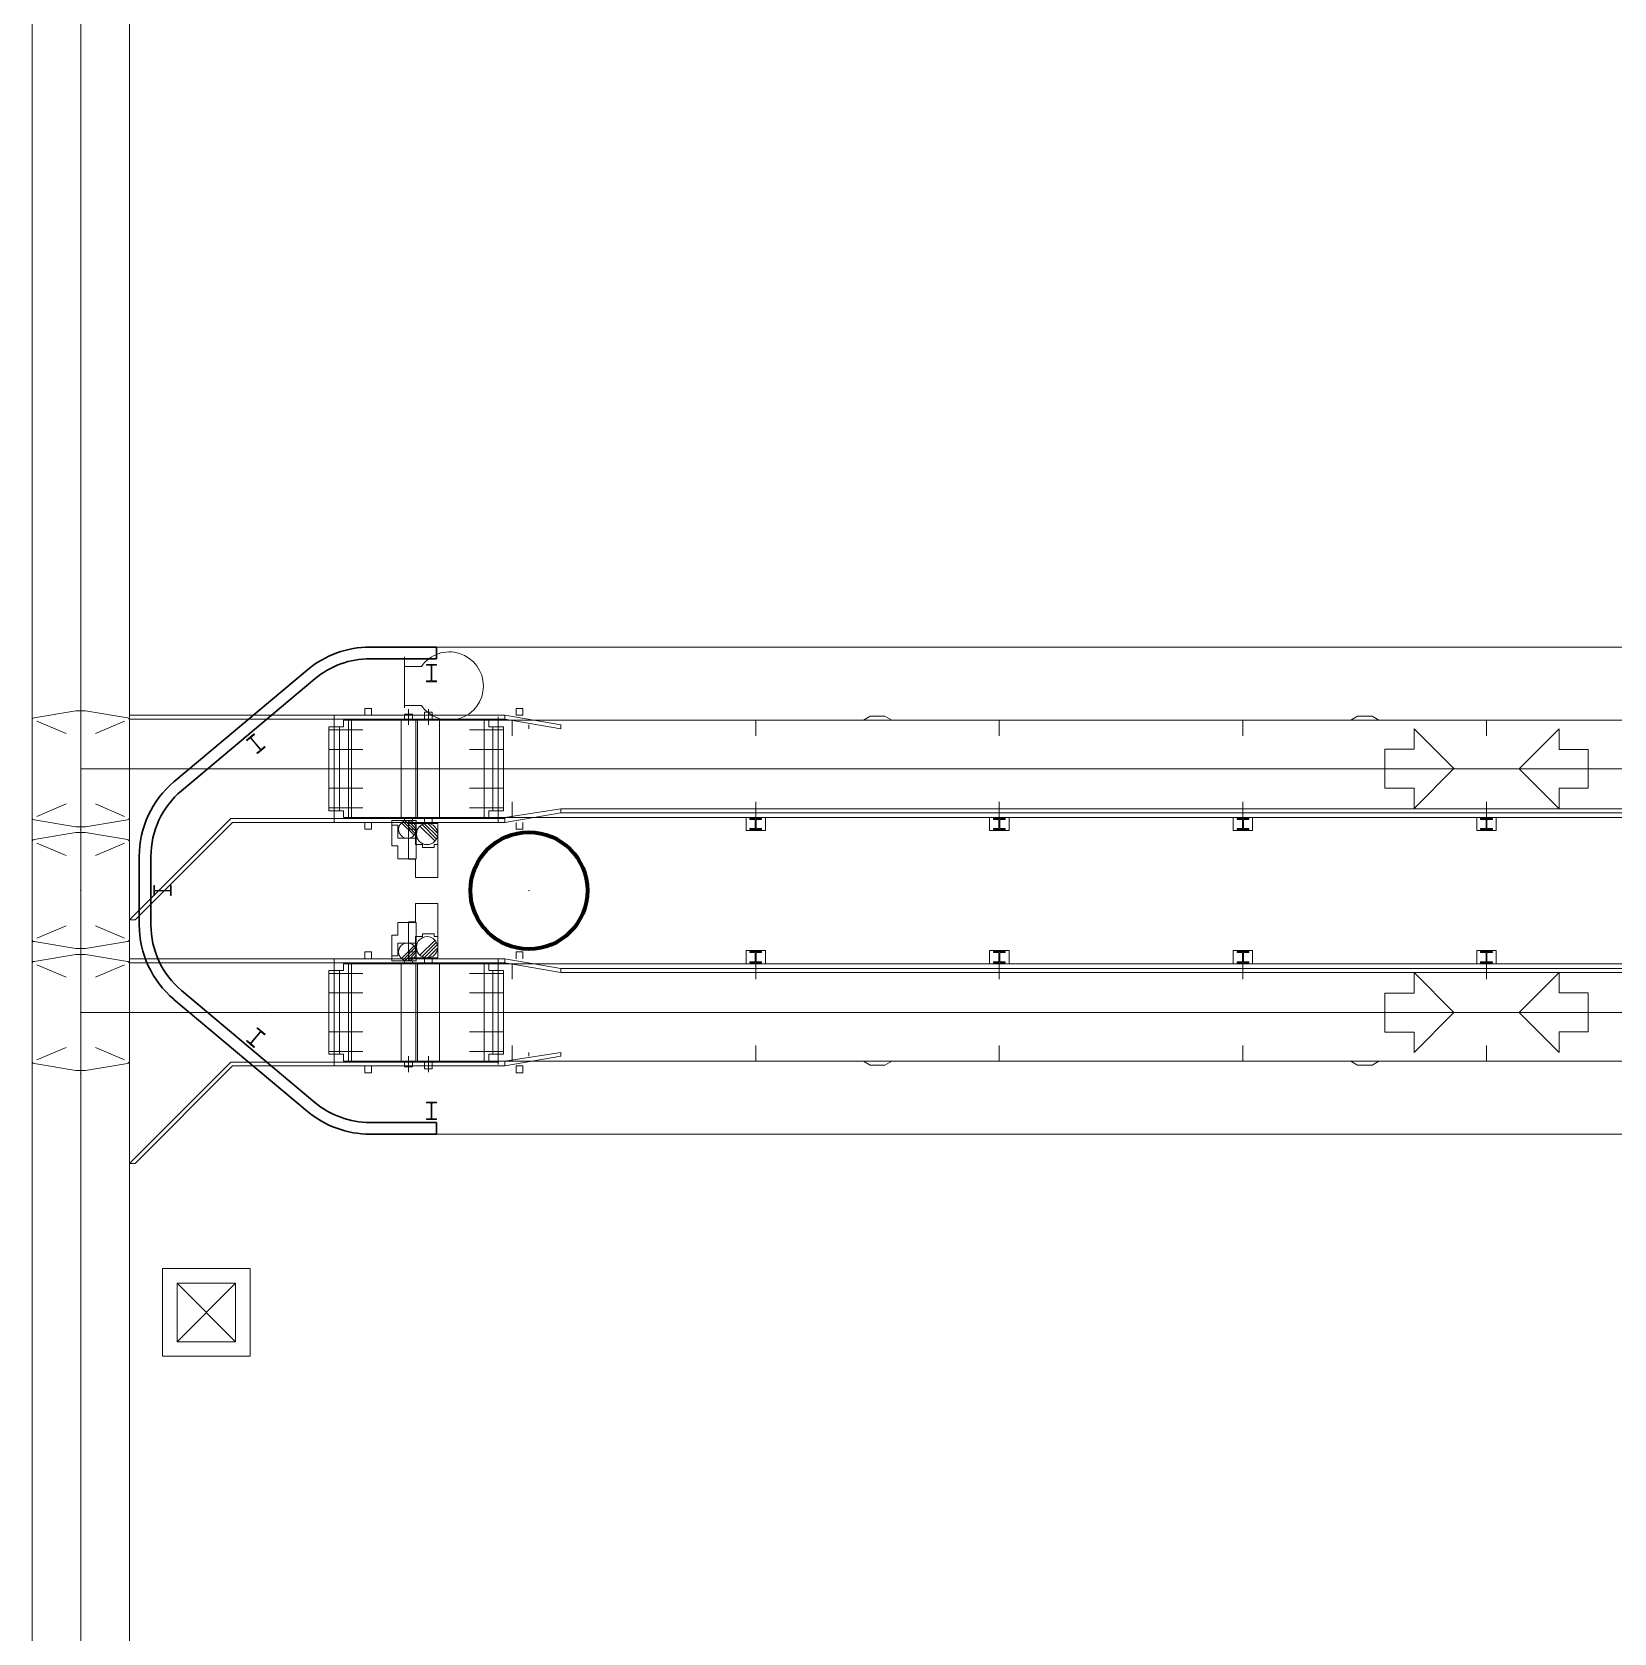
# Model space of a CAD drawing. Header units: metres. Extents: x 1807 to 3745, y 842 to 1968.
# Drawn here: x 3444.9 to 3461.14, y 1312.38 to 1328.81 of the extents above; entities that cross this region are included whole.
import ezdxf

# ---------------------------------------------------------------- set-up
doc = ezdxf.new("R2010")
doc.units = ezdxf.units.M
doc.header["$MEASUREMENT"] = 0
doc.layers.add('Level 1', color=7, linetype='Continuous', lineweight=0)

msp = doc.modelspace()

# ---------------------------------------------------------------- linework, layer by layer
at = {"layer": 'Level 1', "color": 7, "linetype": 'Continuous', "lineweight": 0}
for p, q in [((3444.9, 1265.482), (3444.9, 1396.541)), ((3445.9, 1265.482), (3445.9, 1396.541)), ((3448.37, 1322.5), (3473.73, 1322.5)), ((3446.357, 1321.116), (3447.727, 1322.266)), ((3445.35, 1321.845), (3444.921, 1321.774)), ((3445.45, 1321.845), (3445.35, 1321.845)), ((3445.45, 1321.845), (3445.879, 1321.774)), ((3448.315, 1321.8), (3448.315, 1321.87)), ((3448.315, 1321.87), (3448.385, 1321.87)), ((3448.385, 1321.8), (3448.385, 1321.87)), ((3449.868, 1321.8), (3449.868, 1321.87)), ((3449.868, 1321.87), (3449.938, 1321.87)), ((3449.938, 1321.8), (3449.938, 1321.87)), ((3444.9, 1321.749), (3444.9, 1320.751)), ((3444.95, 1321.738), (3445.25, 1321.611)), ((3445.85, 1321.738), (3445.55, 1321.611)), ((3447.28, 1321.8), (3445.9, 1321.8)), ((3447.28, 1321.76), (3445.9, 1321.76)), ((3445.9, 1321.749), (3445.9, 1320.751)), ((3445.9, 1321.749), (3445.9, 1320.751)), ((3448, 1321.8), (3447.28, 1321.8)), ((3448, 1321.76), (3447.28, 1321.76)), ((3447.947, 1321.68), (3447.947, 1320.82)), ((3447.947, 1321.68), (3448.097, 1321.68)), ((3448, 1321.8), (3449.754, 1321.8)), ((3448, 1321.8), (3448, 1320.7)), ((3448, 1321.76), (3449.754, 1321.76)), ((3448.097, 1321.75), (3448.147, 1321.75)), ((3448.097, 1321.68), (3448.097, 1321.75)), ((3473.953, 1321.75), (3448.147, 1321.75)), ((3448.17, 1321.75), (3449.562, 1321.75)), ((3448.689, 1321.76), (3448.839, 1321.76)), ((3448.724, 1321.81), (3448.804, 1321.81)), ((3448.724, 1321.81), (3448.724, 1321.76)), ((3448.804, 1321.81), (3448.804, 1321.76)), ((3448.868, 1321.76), (3449.068, 1321.76)), ((3448.928, 1321.83), (3448.928, 1321.76)), ((3448.928, 1321.83), (3449.008, 1321.83)), ((3449.008, 1321.83), (3449.008, 1321.76)), ((3449.589, 1321.75), (3449.539, 1321.75)), ((3449.589, 1321.68), (3449.589, 1321.75)), ((3449.739, 1321.68), (3449.589, 1321.68)), ((3449.739, 1320.82), (3449.739, 1321.68)), ((3449.754, 1321.76), (3449.754, 1321.8)), ((3450.328, 1321.7), (3449.754, 1321.8)), ((3449.754, 1321.76), (3450.328, 1321.66)), ((3449.828, 1321.75), (3449.828, 1321.59)), ((3449.868, 1321.8), (3449.938, 1321.8)), ((3449.998, 1321.7), (3449.998, 1321.66)), ((3450.328, 1321.66), (3450.328, 1321.7)), ((3452.328, 1321.75), (3452.328, 1321.59)), ((3453.434, 1321.75), (3453.503, 1321.79)), ((3453.653, 1321.79), (3453.503, 1321.79)), ((3453.653, 1321.79), (3453.723, 1321.75)), ((3454.828, 1321.75), (3454.828, 1321.59)), ((3457.328, 1321.75), (3457.328, 1321.59)), ((3458.434, 1321.75), (3458.503, 1321.79)), ((3458.653, 1321.79), (3458.503, 1321.79)), ((3458.653, 1321.79), (3458.723, 1321.75)), ((3459.828, 1321.75), (3459.828, 1321.59)), ((3447.947, 1321.65), (3448.297, 1321.65)), ((3449.739, 1321.65), (3449.389, 1321.65)), ((3459.084, 1321.662), (3459.494, 1321.252)), ((3459.084, 1321.452), (3459.084, 1321.662)), ((3447.947, 1321.45), (3448.297, 1321.45)), ((3449.739, 1321.45), (3449.389, 1321.45)), ((3458.784, 1321.052), (3458.784, 1321.452)), ((3458.784, 1321.452), (3459.084, 1321.452)), ((3445.399, 1321.249), (3445.401, 1321.251)), ((3445.399, 1321.251), (3445.401, 1321.249)), ((3445.399, 1321.251), (3445.401, 1321.249)), ((3445.401, 1321.251), (3445.399, 1321.249)), ((3447.279, 1321.249), (3447.281, 1321.251)), ((3447.279, 1321.251), (3447.281, 1321.249)), ((3447.947, 1321.25), (3448.297, 1321.25)), ((3449.739, 1321.25), (3449.389, 1321.25)), ((3459.084, 1320.842), (3459.494, 1321.252)), ((3447.947, 1321.05), (3448.297, 1321.05)), ((3449.739, 1321.05), (3449.389, 1321.05)), ((3458.784, 1321.052), (3459.084, 1321.052)), ((3459.084, 1320.842), (3459.084, 1321.052)), ((3444.95, 1320.762), (3445.25, 1320.889)), ((3445.85, 1320.762), (3445.55, 1320.889)), ((3447.947, 1320.85), (3448.297, 1320.85)), ((3449.739, 1320.85), (3449.389, 1320.85)), ((3449.828, 1320.91), (3449.828, 1320.75)), ((3452.328, 1320.91), (3452.328, 1320.75)), ((3454.828, 1320.91), (3454.828, 1320.75)), ((3457.328, 1320.91), (3457.328, 1320.75)), ((3459.828, 1320.91), (3459.828, 1320.75)), ((3445.35, 1320.655), (3444.921, 1320.727)), ((3445.45, 1320.655), (3445.879, 1320.727)), ((3446.94, 1320.74), (3445.9, 1319.7)), ((3446.957, 1320.7), (3445.957, 1319.7)), ((3447.28, 1320.74), (3446.94, 1320.74)), ((3447.28, 1320.7), (3446.957, 1320.7)), ((3448, 1320.74), (3447.28, 1320.74)), ((3448, 1320.7), (3447.28, 1320.7)), ((3447.947, 1320.82), (3448.097, 1320.82)), ((3448, 1320.74), (3449.754, 1320.74)), ((3448, 1320.7), (3449.754, 1320.7)), ((3448.097, 1320.82), (3448.097, 1320.75)), ((3448.097, 1320.75), (3448.147, 1320.75)), ((3448.147, 1320.75), (3449.562, 1320.75)), ((3448.315, 1320.7), (3448.315, 1320.63)), ((3448.385, 1320.7), (3448.385, 1320.63)), ((3448.844, 1320.72), (3448.594, 1320.72)), ((3448.594, 1320.72), (3448.594, 1320.67)), ((3448.689, 1320.74), (3448.839, 1320.74)), ((3448.821, 1320.568), (3448.692, 1320.697)), ((3448.833, 1320.586), (3448.709, 1320.709)), ((3448.724, 1320.74), (3448.724, 1320.72)), ((3448.841, 1320.607), (3448.73, 1320.717)), ((3448.844, 1320.634), (3448.757, 1320.72)), ((3449.064, 1320.69), (3448.764, 1320.69)), ((3448.764, 1320.69), (3448.764, 1320.63)), ((3448.804, 1320.74), (3448.804, 1320.72)), ((3448.844, 1320.72), (3448.844, 1320.538)), ((3448.868, 1320.74), (3449.068, 1320.74)), ((3448.928, 1320.74), (3448.928, 1320.69)), ((3449.061, 1320.554), (3448.928, 1320.687)), ((3449.064, 1320.587), (3448.961, 1320.69)), ((3449.008, 1320.74), (3449.008, 1320.69)), ((3449.064, 1320.69), (3449.064, 1320.472)), ((3449.589, 1320.75), (3449.539, 1320.75)), ((3449.739, 1320.82), (3449.589, 1320.82)), ((3449.589, 1320.82), (3449.589, 1320.75)), ((3473.953, 1320.75), (3449.589, 1320.75)), ((3450.328, 1320.84), (3449.754, 1320.75)), ((3449.754, 1320.7), (3450.328, 1320.8)), ((3449.754, 1320.7), (3449.754, 1320.75)), ((3449.868, 1320.7), (3449.868, 1320.63)), ((3449.938, 1320.7), (3449.938, 1320.63)), ((3469.918, 1320.84), (3450.328, 1320.84)), ((3450.328, 1320.8), (3450.328, 1320.84)), ((3469.328, 1320.8), (3450.328, 1320.8)), ((3452.228, 1320.616), (3452.228, 1320.75)), ((3452.228, 1320.75), (3452.428, 1320.75)), ((3452.268, 1320.74), (3452.388, 1320.74)), ((3452.268, 1320.74), (3452.268, 1320.73)), ((3452.268, 1320.73), (3452.323, 1320.73)), ((3452.288, 1320.75), (3452.288, 1320.74)), ((3452.323, 1320.73), (3452.323, 1320.636)), ((3452.333, 1320.73), (3452.388, 1320.73)), ((3452.333, 1320.73), (3452.333, 1320.636)), ((3452.368, 1320.75), (3452.368, 1320.74)), ((3452.388, 1320.74), (3452.388, 1320.73)), ((3452.428, 1320.616), (3452.428, 1320.75)), ((3454.728, 1320.616), (3454.728, 1320.75)), ((3454.728, 1320.75), (3454.928, 1320.75)), ((3454.768, 1320.74), (3454.888, 1320.74)), ((3454.768, 1320.74), (3454.768, 1320.73)), ((3454.768, 1320.73), (3454.823, 1320.73)), ((3454.788, 1320.75), (3454.788, 1320.74)), ((3454.823, 1320.73), (3454.823, 1320.636)), ((3454.833, 1320.73), (3454.888, 1320.73)), ((3454.833, 1320.73), (3454.833, 1320.636)), ((3454.868, 1320.75), (3454.868, 1320.74)), ((3454.888, 1320.74), (3454.888, 1320.73)), ((3454.928, 1320.616), (3454.928, 1320.75)), ((3457.228, 1320.616), (3457.228, 1320.75)), ((3457.228, 1320.75), (3457.428, 1320.75)), ((3457.268, 1320.74), (3457.388, 1320.74)), ((3457.268, 1320.74), (3457.268, 1320.73)), ((3457.268, 1320.73), (3457.323, 1320.73)), ((3457.288, 1320.75), (3457.288, 1320.74)), ((3457.323, 1320.73), (3457.323, 1320.636)), ((3457.333, 1320.73), (3457.388, 1320.73)), ((3457.333, 1320.73), (3457.333, 1320.636)), ((3457.368, 1320.75), (3457.368, 1320.74)), ((3457.388, 1320.74), (3457.388, 1320.73)), ((3457.428, 1320.616), (3457.428, 1320.75)), ((3459.728, 1320.616), (3459.728, 1320.75)), ((3459.728, 1320.75), (3459.928, 1320.75)), ((3459.768, 1320.74), (3459.888, 1320.74)), ((3459.768, 1320.74), (3459.768, 1320.73)), ((3459.768, 1320.73), (3459.823, 1320.73)), ((3459.788, 1320.75), (3459.788, 1320.74)), ((3459.823, 1320.73), (3459.823, 1320.636)), ((3459.833, 1320.73), (3459.888, 1320.73)), ((3459.833, 1320.73), (3459.833, 1320.636)), ((3459.868, 1320.75), (3459.868, 1320.74)), ((3459.888, 1320.74), (3459.888, 1320.73)), ((3459.928, 1320.616), (3459.928, 1320.75)), ((3445.35, 1320.595), (3444.921, 1320.523)), ((3445.45, 1320.655), (3445.35, 1320.655)), ((3445.45, 1320.595), (3445.35, 1320.595)), ((3445.399, 1320.626), (3445.401, 1320.624)), ((3445.401, 1320.626), (3445.399, 1320.624)), ((3445.45, 1320.595), (3445.879, 1320.523)), ((3448.315, 1320.63), (3448.385, 1320.63)), ((3448.654, 1320.67), (3448.594, 1320.67)), ((3448.654, 1320.67), (3448.654, 1320.538)), ((3448.844, 1320.538), (3448.654, 1320.538)), ((3448.836, 1320.63), (3448.764, 1320.63)), ((3448.836, 1320.63), (3448.836, 1320.472)), ((3449.037, 1320.508), (3448.882, 1320.663)), ((3449.051, 1320.529), (3448.903, 1320.677)), ((3449.868, 1320.63), (3449.938, 1320.63)), ((3452.228, 1320.616), (3452.428, 1320.616)), ((3452.268, 1320.636), (3452.268, 1320.626)), ((3452.268, 1320.636), (3452.323, 1320.636)), ((3452.268, 1320.626), (3452.388, 1320.626)), ((3452.333, 1320.636), (3452.388, 1320.636)), ((3452.388, 1320.636), (3452.388, 1320.626)), ((3454.728, 1320.616), (3454.928, 1320.616)), ((3454.768, 1320.636), (3454.768, 1320.626)), ((3454.768, 1320.636), (3454.823, 1320.636)), ((3454.768, 1320.626), (3454.888, 1320.626)), ((3454.833, 1320.636), (3454.888, 1320.636)), ((3454.888, 1320.636), (3454.888, 1320.626)), ((3457.228, 1320.616), (3457.428, 1320.616)), ((3457.268, 1320.636), (3457.268, 1320.626)), ((3457.268, 1320.636), (3457.323, 1320.636)), ((3457.268, 1320.626), (3457.388, 1320.626)), ((3457.333, 1320.636), (3457.388, 1320.636)), ((3457.388, 1320.636), (3457.388, 1320.626)), ((3459.728, 1320.616), (3459.928, 1320.616)), ((3459.768, 1320.636), (3459.768, 1320.626)), ((3459.768, 1320.636), (3459.823, 1320.636)), ((3459.768, 1320.626), (3459.888, 1320.626)), ((3459.833, 1320.636), (3459.888, 1320.636)), ((3459.888, 1320.636), (3459.888, 1320.626)), ((3444.9, 1320.499), (3444.9, 1319.501)), ((3444.95, 1320.488), (3445.25, 1320.361)), ((3445.85, 1320.488), (3445.55, 1320.361)), ((3445.9, 1320.499), (3445.9, 1319.501)), ((3445.9, 1320.499), (3445.9, 1319.501)), ((3448.908, 1320.472), (3448.836, 1320.472)), ((3448.908, 1320.472), (3448.908, 1320.442)), ((3449.028, 1320.442), (3448.908, 1320.442)), ((3449.064, 1320.472), (3449.028, 1320.472)), ((3449.028, 1320.472), (3449.028, 1320.442)), ((3446, 1319.65), (3446, 1320.35)), ((3445.399, 1320.001), (3445.401, 1319.999)), ((3445.401, 1320.001), (3445.399, 1319.999)), ((3449.999, 1319.999), (3450.001, 1320.001)), ((3449.999, 1320.001), (3450.001, 1319.999)), ((3445.957, 1319.7), (3445.9, 1319.7)), ((3444.95, 1319.512), (3445.25, 1319.639)), ((3445.85, 1319.512), (3445.55, 1319.639)), ((3449.028, 1319.558), (3448.908, 1319.558)), ((3448.908, 1319.528), (3448.908, 1319.558)), ((3449.028, 1319.528), (3449.028, 1319.558)), ((3445.35, 1319.405), (3444.921, 1319.477)), ((3445.45, 1319.405), (3445.35, 1319.405)), ((3445.399, 1319.376), (3445.401, 1319.374)), ((3445.401, 1319.376), (3445.399, 1319.374)), ((3445.45, 1319.405), (3445.879, 1319.477)), ((3448.315, 1319.3), (3448.315, 1319.37)), ((3448.315, 1319.37), (3448.385, 1319.37)), ((3448.385, 1319.3), (3448.385, 1319.37)), ((3448.844, 1319.462), (3448.654, 1319.462)), ((3448.654, 1319.33), (3448.654, 1319.462)), ((3448.821, 1319.432), (3448.692, 1319.303)), ((3448.833, 1319.415), (3448.709, 1319.291)), ((3448.841, 1319.393), (3448.73, 1319.283)), ((3448.844, 1319.367), (3448.757, 1319.28)), ((3448.836, 1319.37), (3448.764, 1319.37)), ((3448.764, 1319.31), (3448.764, 1319.37)), ((3448.836, 1319.37), (3448.836, 1319.528)), ((3448.908, 1319.528), (3448.836, 1319.528)), ((3448.844, 1319.28), (3448.844, 1319.462)), ((3449.037, 1319.492), (3448.882, 1319.338)), ((3449.051, 1319.471), (3448.903, 1319.323)), ((3449.061, 1319.446), (3448.928, 1319.313)), ((3449.064, 1319.413), (3448.961, 1319.31)), ((3449.064, 1319.528), (3449.028, 1319.528)), ((3449.064, 1319.31), (3449.064, 1319.528)), ((3449.868, 1319.3), (3449.868, 1319.37)), ((3449.868, 1319.37), (3449.938, 1319.37)), ((3449.938, 1319.3), (3449.938, 1319.37)), ((3452.228, 1319.384), (3452.228, 1319.25)), ((3452.228, 1319.384), (3452.428, 1319.384)), ((3452.268, 1319.374), (3452.388, 1319.374)), ((3452.268, 1319.364), (3452.268, 1319.374)), ((3452.388, 1319.364), (3452.388, 1319.374)), ((3452.428, 1319.384), (3452.428, 1319.25)), ((3454.728, 1319.384), (3454.728, 1319.25)), ((3454.728, 1319.384), (3454.928, 1319.384)), ((3454.768, 1319.374), (3454.888, 1319.374)), ((3454.768, 1319.364), (3454.768, 1319.374)), ((3454.888, 1319.364), (3454.888, 1319.374)), ((3454.928, 1319.384), (3454.928, 1319.25)), ((3457.228, 1319.384), (3457.228, 1319.25)), ((3457.228, 1319.384), (3457.428, 1319.384)), ((3457.268, 1319.374), (3457.388, 1319.374)), ((3457.268, 1319.364), (3457.268, 1319.374)), ((3457.388, 1319.364), (3457.388, 1319.374)), ((3457.428, 1319.384), (3457.428, 1319.25)), ((3459.728, 1319.384), (3459.728, 1319.25)), ((3459.728, 1319.384), (3459.928, 1319.384)), ((3459.768, 1319.374), (3459.888, 1319.374)), ((3459.768, 1319.364), (3459.768, 1319.374)), ((3459.888, 1319.364), (3459.888, 1319.374)), ((3459.928, 1319.384), (3459.928, 1319.25)), ((3444.9, 1319.249), (3444.9, 1318.251)), ((3445.35, 1319.345), (3444.921, 1319.273)), ((3444.95, 1319.238), (3445.25, 1319.111)), ((3445.45, 1319.345), (3445.35, 1319.345)), ((3445.45, 1319.345), (3445.879, 1319.273)), ((3445.85, 1319.238), (3445.55, 1319.111)), ((3447.28, 1319.3), (3445.9, 1319.3)), ((3447.28, 1319.26), (3445.9, 1319.26)), ((3445.9, 1319.249), (3445.9, 1318.251)), ((3445.9, 1319.249), (3445.9, 1318.251)), ((3448, 1319.3), (3447.28, 1319.3)), ((3448, 1319.26), (3447.28, 1319.26)), ((3448, 1319.3), (3449.754, 1319.3)), ((3448, 1319.3), (3448, 1318.2)), ((3448, 1319.26), (3449.754, 1319.26)), ((3448.097, 1319.25), (3448.147, 1319.25)), ((3448.097, 1319.18), (3448.097, 1319.25)), ((3473.953, 1319.25), (3448.147, 1319.25)), ((3448.654, 1319.33), (3448.594, 1319.33)), ((3448.594, 1319.28), (3448.594, 1319.33)), ((3448.844, 1319.28), (3448.594, 1319.28)), ((3448.689, 1319.26), (3448.839, 1319.26)), ((3448.724, 1319.26), (3448.724, 1319.28)), ((3449.064, 1319.31), (3448.764, 1319.31)), ((3448.804, 1319.26), (3448.804, 1319.28)), ((3448.868, 1319.26), (3449.068, 1319.26)), ((3448.928, 1319.26), (3448.928, 1319.31)), ((3449.008, 1319.26), (3449.008, 1319.31)), ((3449.589, 1319.25), (3449.539, 1319.25)), ((3449.589, 1319.18), (3449.589, 1319.25)), ((3449.754, 1319.26), (3449.754, 1319.3)), ((3450.328, 1319.2), (3449.754, 1319.3)), ((3449.754, 1319.26), (3450.328, 1319.16)), ((3449.828, 1319.09), (3449.828, 1319.25)), ((3452.228, 1319.25), (3452.428, 1319.25)), ((3452.268, 1319.364), (3452.323, 1319.364)), ((3452.268, 1319.27), (3452.323, 1319.27)), ((3452.268, 1319.26), (3452.268, 1319.27)), ((3452.268, 1319.26), (3452.388, 1319.26)), ((3452.288, 1319.25), (3452.288, 1319.26)), ((3452.323, 1319.27), (3452.323, 1319.364)), ((3452.328, 1319.09), (3452.328, 1319.25)), ((3452.333, 1319.364), (3452.388, 1319.364)), ((3452.333, 1319.27), (3452.333, 1319.364)), ((3452.333, 1319.27), (3452.388, 1319.27)), ((3452.368, 1319.25), (3452.368, 1319.26)), ((3452.388, 1319.26), (3452.388, 1319.27)), ((3454.728, 1319.25), (3454.928, 1319.25)), ((3454.768, 1319.364), (3454.823, 1319.364)), ((3454.768, 1319.27), (3454.823, 1319.27)), ((3454.768, 1319.26), (3454.768, 1319.27)), ((3454.768, 1319.26), (3454.888, 1319.26)), ((3454.788, 1319.25), (3454.788, 1319.26)), ((3454.823, 1319.27), (3454.823, 1319.364)), ((3454.828, 1319.09), (3454.828, 1319.25)), ((3454.833, 1319.364), (3454.888, 1319.364)), ((3454.833, 1319.27), (3454.833, 1319.364)), ((3454.833, 1319.27), (3454.888, 1319.27)), ((3454.868, 1319.25), (3454.868, 1319.26)), ((3454.888, 1319.26), (3454.888, 1319.27)), ((3457.228, 1319.25), (3457.428, 1319.25)), ((3457.268, 1319.364), (3457.323, 1319.364)), ((3457.268, 1319.27), (3457.323, 1319.27)), ((3457.268, 1319.26), (3457.268, 1319.27)), ((3457.268, 1319.26), (3457.388, 1319.26)), ((3457.288, 1319.25), (3457.288, 1319.26)), ((3457.323, 1319.27), (3457.323, 1319.364)), ((3457.328, 1319.09), (3457.328, 1319.25)), ((3457.333, 1319.364), (3457.388, 1319.364)), ((3457.333, 1319.27), (3457.333, 1319.364)), ((3457.333, 1319.27), (3457.388, 1319.27)), ((3457.368, 1319.25), (3457.368, 1319.26)), ((3457.388, 1319.26), (3457.388, 1319.27)), ((3459.728, 1319.25), (3459.928, 1319.25)), ((3459.768, 1319.364), (3459.823, 1319.364)), ((3459.768, 1319.27), (3459.823, 1319.27)), ((3459.768, 1319.26), (3459.768, 1319.27)), ((3459.768, 1319.26), (3459.888, 1319.26)), ((3459.788, 1319.25), (3459.788, 1319.26)), ((3459.823, 1319.27), (3459.823, 1319.364)), ((3459.828, 1319.09), (3459.828, 1319.25)), ((3459.833, 1319.364), (3459.888, 1319.364)), ((3459.833, 1319.27), (3459.833, 1319.364)), ((3459.833, 1319.27), (3459.888, 1319.27)), ((3459.868, 1319.25), (3459.868, 1319.26)), ((3459.888, 1319.26), (3459.888, 1319.27)), ((3447.947, 1318.32), (3447.947, 1319.18)), ((3447.947, 1319.18), (3448.097, 1319.18)), ((3447.947, 1319.15), (3448.297, 1319.15)), ((3449.739, 1319.15), (3449.389, 1319.15)), ((3449.739, 1319.18), (3449.589, 1319.18)), ((3449.739, 1319.18), (3449.739, 1318.32)), ((3469.328, 1319.2), (3450.328, 1319.2)), ((3450.328, 1319.16), (3450.328, 1319.2)), ((3469.918, 1319.16), (3450.328, 1319.16)), ((3459.084, 1319.158), (3459.494, 1318.748)), ((3459.084, 1319.158), (3459.084, 1318.948)), ((3447.727, 1317.734), (3446.357, 1318.884)), ((3447.947, 1318.95), (3448.297, 1318.95)), ((3449.739, 1318.95), (3449.389, 1318.95)), ((3458.784, 1318.948), (3458.784, 1318.548)), ((3458.784, 1318.948), (3459.084, 1318.948)), ((3445.399, 1318.749), (3445.401, 1318.751)), ((3445.399, 1318.751), (3445.401, 1318.749)), ((3445.399, 1318.751), (3445.401, 1318.749)), ((3445.401, 1318.751), (3445.399, 1318.749)), ((3447.279, 1318.749), (3447.281, 1318.751)), ((3447.279, 1318.751), (3447.281, 1318.749)), ((3447.947, 1318.75), (3448.297, 1318.75)), ((3449.739, 1318.75), (3449.389, 1318.75)), ((3459.084, 1318.338), (3459.494, 1318.748)), ((3447.947, 1318.55), (3448.297, 1318.55)), ((3449.739, 1318.55), (3449.389, 1318.55)), ((3458.784, 1318.548), (3459.084, 1318.548)), ((3459.084, 1318.548), (3459.084, 1318.338)), ((3444.95, 1318.262), (3445.25, 1318.389)), ((3445.85, 1318.262), (3445.55, 1318.389)), ((3449.828, 1318.25), (3449.828, 1318.41)), ((3452.328, 1318.25), (3452.328, 1318.41)), ((3454.828, 1318.25), (3454.828, 1318.41)), ((3457.328, 1318.25), (3457.328, 1318.41)), ((3459.828, 1318.25), (3459.828, 1318.41)), ((3445.35, 1318.155), (3444.921, 1318.227)), ((3445.45, 1318.155), (3445.879, 1318.227)), ((3446.94, 1318.24), (3445.9, 1317.2)), ((3447.28, 1318.24), (3446.94, 1318.24)), ((3448, 1318.24), (3447.28, 1318.24)), ((3447.947, 1318.35), (3448.297, 1318.35)), ((3447.947, 1318.32), (3448.097, 1318.32)), ((3448, 1318.24), (3449.69, 1318.24)), ((3448.097, 1318.32), (3448.097, 1318.25)), ((3448.097, 1318.25), (3448.147, 1318.25)), ((3473.953, 1318.25), (3448.147, 1318.25)), ((3448.689, 1318.24), (3448.839, 1318.24)), ((3448.724, 1318.19), (3448.724, 1318.24)), ((3448.804, 1318.19), (3448.804, 1318.24)), ((3448.868, 1318.24), (3449.068, 1318.24)), ((3448.928, 1318.17), (3448.928, 1318.24)), ((3449.008, 1318.17), (3449.008, 1318.24)), ((3449.739, 1318.35), (3449.389, 1318.35)), ((3449.589, 1318.25), (3449.539, 1318.25)), ((3449.739, 1318.32), (3449.589, 1318.32)), ((3449.589, 1318.32), (3449.589, 1318.25)), ((3450.328, 1318.34), (3449.754, 1318.25)), ((3449.754, 1318.2), (3450.328, 1318.3)), ((3449.754, 1318.2), (3449.754, 1318.25)), ((3449.998, 1318.3), (3449.998, 1318.34)), ((3450.328, 1318.3), (3450.328, 1318.34)), ((3453.434, 1318.25), (3453.503, 1318.21)), ((3453.653, 1318.21), (3453.723, 1318.25)), ((3458.434, 1318.25), (3458.503, 1318.21)), ((3458.653, 1318.21), (3458.723, 1318.25)), ((3445.45, 1318.155), (3445.35, 1318.155)), ((3445.399, 1318.126), (3445.401, 1318.124)), ((3445.401, 1318.126), (3445.399, 1318.124)), ((3446.957, 1318.2), (3445.957, 1317.2)), ((3447.28, 1318.2), (3446.957, 1318.2)), ((3448, 1318.2), (3447.28, 1318.2)), ((3448, 1318.2), (3449.754, 1318.2)), ((3448.315, 1318.2), (3448.315, 1318.13)), ((3448.315, 1318.13), (3448.385, 1318.13)), ((3448.385, 1318.2), (3448.385, 1318.13)), ((3448.724, 1318.19), (3448.804, 1318.19)), ((3448.928, 1318.17), (3449.008, 1318.17)), ((3449.868, 1318.2), (3449.938, 1318.2)), ((3449.868, 1318.2), (3449.868, 1318.13)), ((3449.868, 1318.13), (3449.938, 1318.13)), ((3449.938, 1318.2), (3449.938, 1318.13)), ((3453.653, 1318.21), (3453.503, 1318.21)), ((3458.653, 1318.21), (3458.503, 1318.21)), ((3473.73, 1317.5), (3448.37, 1317.5)), ((3445.957, 1317.2), (3445.9, 1317.2)), ((3447.14, 1316.12), (3446.24, 1316.12)), ((3446.24, 1316.12), (3446.24, 1315.22)), ((3447.14, 1315.22), (3447.14, 1316.12)), ((3446.39, 1315.37), (3446.99, 1315.97)), ((3446.99, 1315.37), (3446.39, 1315.97)), ((3446.24, 1315.22), (3447.14, 1315.22))]:
    msp.add_line(p, q, dxfattribs=at)
at = {"layer": 'Level 1', "color": 7, "linetype": 'Continuous', "lineweight": 0, "ltscale": 4}
for p, q in [((3445.4, 1265.482), (3445.4, 1396.541)), ((3448.764, 1321.7), (3448.764, 1321.864)), ((3448.968, 1321.7), (3448.968, 1321.864)), ((3448.002, 1321.8), (3448.002, 1320.715)), ((3448.057, 1321.68), (3448.057, 1320.82)), ((3448.147, 1321.75), (3448.147, 1320.75)), ((3448.178, 1321.75), (3448.178, 1320.75)), ((3448.689, 1321.75), (3448.689, 1320.75)), ((3448.839, 1321.75), (3448.839, 1320.75)), ((3448.855, 1321.75), (3448.855, 1320.75)), ((3449.081, 1321.75), (3449.081, 1320.75)), ((3449.539, 1320.75), (3449.539, 1321.75)), ((3449.629, 1320.82), (3449.629, 1321.68)), ((3449.684, 1320.7), (3449.684, 1321.785)), ((3460.573, 1321.66), (3460.163, 1321.25)), ((3460.573, 1321.45), (3460.573, 1321.66)), ((3460.873, 1321.45), (3460.573, 1321.45)), ((3460.873, 1321.05), (3460.873, 1321.45)), ((3445.4, 1321.25), (3447.28, 1321.25)), ((3447.28, 1321.25), (3474.82, 1321.25)), ((3460.573, 1320.84), (3460.163, 1321.25)), ((3460.573, 1320.84), (3460.573, 1321.05)), ((3460.873, 1321.05), (3460.573, 1321.05)), ((3448.594, 1320.67), (3448.594, 1320.458)), ((3448.764, 1320.63), (3448.764, 1320.322)), ((3448.844, 1320.326), (3448.844, 1320.538)), ((3448.654, 1320.458), (3448.594, 1320.458)), ((3448.654, 1320.458), (3448.654, 1320.326)), ((3449.064, 1320.134), (3449.064, 1320.472)), ((3448.654, 1320.326), (3448.844, 1320.326)), ((3448.836, 1320.322), (3448.764, 1320.322)), ((3448.836, 1320.322), (3448.836, 1320.134)), ((3448.836, 1320.134), (3449.064, 1320.134)), ((3448.836, 1319.866), (3449.064, 1319.866)), ((3448.836, 1319.678), (3448.836, 1319.866)), ((3449.064, 1319.866), (3449.064, 1319.528)), ((3448.594, 1319.33), (3448.594, 1319.542)), ((3448.654, 1319.542), (3448.594, 1319.542)), ((3448.654, 1319.674), (3448.844, 1319.674)), ((3448.654, 1319.542), (3448.654, 1319.674)), ((3448.764, 1319.37), (3448.764, 1319.678)), ((3448.836, 1319.678), (3448.764, 1319.678)), ((3448.844, 1319.674), (3448.844, 1319.462)), ((3448.002, 1318.2), (3448.002, 1319.285)), ((3448.147, 1318.25), (3448.147, 1319.25)), ((3448.178, 1318.25), (3448.178, 1319.25)), ((3448.689, 1318.25), (3448.689, 1319.25)), ((3448.839, 1318.25), (3448.839, 1319.25)), ((3448.855, 1318.25), (3448.855, 1319.25)), ((3449.081, 1318.25), (3449.081, 1319.25)), ((3449.539, 1319.25), (3449.539, 1318.25)), ((3449.684, 1319.3), (3449.684, 1318.215)), ((3448.057, 1318.32), (3448.057, 1319.18)), ((3449.629, 1319.18), (3449.629, 1318.32)), ((3460.573, 1319.16), (3460.163, 1318.75)), ((3460.573, 1319.16), (3460.573, 1318.95)), ((3460.873, 1318.95), (3460.573, 1318.95)), ((3460.873, 1318.95), (3460.873, 1318.55)), ((3445.4, 1318.75), (3447.28, 1318.75)), ((3447.28, 1318.75), (3474.82, 1318.75)), ((3460.573, 1318.34), (3460.163, 1318.75)), ((3460.573, 1318.55), (3460.573, 1318.34)), ((3460.873, 1318.55), (3460.573, 1318.55)), ((3448.764, 1318.3), (3448.764, 1318.136)), ((3448.968, 1318.3), (3448.968, 1318.136))]:
    msp.add_line(p, q, dxfattribs=at)
at = {"layer": 'Level 1', "color": 7, "linetype": 'Continuous', "lineweight": 30}
for p, q in [((3449.05, 1322.5), (3448.37, 1322.5)), ((3449.05, 1322.38), (3449.05, 1322.5)), ((3448.37, 1322.38), (3449.05, 1322.38)), ((3447.727, 1322.266), (3446.357, 1321.116)), ((3446.434, 1321.024), (3447.804, 1322.174)), ((3446, 1320.35), (3446, 1319.65)), ((3446.12, 1319.65), (3446.12, 1320.35)), ((3446.357, 1318.884), (3447.727, 1317.734)), ((3447.804, 1317.826), (3446.434, 1318.976)), ((3449.05, 1317.62), (3448.37, 1317.62)), ((3449.05, 1317.5), (3449.05, 1317.62)), ((3448.37, 1317.5), (3449.05, 1317.5))]:
    msp.add_line(p, q, dxfattribs=at)
at = {"layer": 'Level 1', "color": 7, "linetype": 'Continuous', "lineweight": 13}
for p, q in [((3448.723, 1322.3), (3448.723, 1322.4)), ((3448.723, 1322.4), (3448.723, 1321.877)), ((3448.896, 1322.3), (3448.723, 1322.3)), ((3448.949, 1322.322), (3449.05, 1322.322)), ((3448.949, 1322.314), (3448.949, 1322.322)), ((3448.989, 1322.314), (3448.949, 1322.314)), ((3448.997, 1322.16), (3448.997, 1322.307)), ((3449.002, 1322.307), (3449.002, 1322.16)), ((3449.05, 1322.314), (3449.009, 1322.314)), ((3449.05, 1322.322), (3449.05, 1322.314)), ((3448.949, 1322.144), (3448.949, 1322.152)), ((3448.949, 1322.152), (3448.989, 1322.152)), ((3449.05, 1322.144), (3448.949, 1322.144)), ((3449.009, 1322.152), (3449.05, 1322.152)), ((3449.05, 1322.152), (3449.05, 1322.144)), ((3448.723, 1321.9), (3448.896, 1321.9)), ((3447.177, 1321.609), (3447.1, 1321.543)), ((3447.1, 1321.543), (3447.105, 1321.537)), ((3447.105, 1321.537), (3447.136, 1321.564)), ((3447.147, 1321.563), (3447.241, 1321.45)), ((3447.245, 1321.453), (3447.15, 1321.566)), ((3447.151, 1321.576), (3447.183, 1321.603)), ((3447.183, 1321.603), (3447.177, 1321.609)), ((3447.24, 1321.439), (3447.209, 1321.413)), ((3447.209, 1321.413), (3447.214, 1321.407)), ((3447.214, 1321.407), (3447.292, 1321.472)), ((3447.287, 1321.479), (3447.255, 1321.452)), ((3447.292, 1321.472), (3447.287, 1321.479)), ((3446.15, 1319.949), (3446.15, 1320.051)), ((3446.15, 1320.051), (3446.158, 1320.051)), ((3446.158, 1320.051), (3446.158, 1320.01)), ((3446.32, 1320.01), (3446.32, 1320.051)), ((3446.32, 1320.051), (3446.328, 1320.051)), ((3446.328, 1320.051), (3446.328, 1319.949)), ((3446.158, 1319.949), (3446.15, 1319.949)), ((3446.158, 1319.99), (3446.158, 1319.949)), ((3446.166, 1320.002), (3446.312, 1320.002)), ((3446.312, 1319.998), (3446.166, 1319.998)), ((3446.32, 1319.949), (3446.32, 1319.99)), ((3446.328, 1319.949), (3446.32, 1319.949)), ((3447.147, 1318.437), (3447.241, 1318.55)), ((3447.245, 1318.547), (3447.15, 1318.434)), ((3447.209, 1318.587), (3447.214, 1318.593)), ((3447.24, 1318.561), (3447.209, 1318.587)), ((3447.214, 1318.593), (3447.292, 1318.528)), ((3447.287, 1318.521), (3447.255, 1318.548)), ((3447.1, 1318.457), (3447.105, 1318.463)), ((3447.177, 1318.391), (3447.1, 1318.457)), ((3447.105, 1318.463), (3447.136, 1318.436)), ((3447.151, 1318.424), (3447.183, 1318.397)), ((3447.183, 1318.397), (3447.177, 1318.391)), ((3447.292, 1318.528), (3447.287, 1318.521)), ((3448.949, 1317.82), (3448.949, 1317.828)), ((3448.949, 1317.828), (3449.05, 1317.828)), ((3448.99, 1317.82), (3448.949, 1317.82)), ((3448.997, 1317.666), (3448.997, 1317.812)), ((3449.002, 1317.812), (3449.002, 1317.666)), ((3449.05, 1317.82), (3449.009, 1317.82)), ((3449.05, 1317.828), (3449.05, 1317.82)), ((3448.949, 1317.65), (3448.949, 1317.658)), ((3448.949, 1317.658), (3448.99, 1317.658)), ((3449.05, 1317.65), (3448.949, 1317.65)), ((3449.009, 1317.658), (3449.05, 1317.658)), ((3449.05, 1317.658), (3449.05, 1317.65)), ((3446.99, 1315.97), (3446.39, 1315.97)), ((3446.39, 1315.97), (3446.39, 1315.37)), ((3446.99, 1315.37), (3446.99, 1315.97)), ((3446.39, 1315.37), (3446.99, 1315.37))]:
    msp.add_line(p, q, dxfattribs=at)
at = {"layer": 'Level 1', "color": 7, "linetype": 'Continuous', "lineweight": 0}
for centre, radius in [((3448.753, 1320.629), 0.091), ((3448.955, 1320.581), 0.109), ((3448.753, 1319.371), 0.091), ((3448.955, 1319.419), 0.109)]:
    msp.add_circle(centre, radius, dxfattribs=at)
at = {"layer": 'Level 1', "color": 7, "linetype": 'Continuous', "lineweight": 70}
msp.add_circle((3450, 1320), 0.6, dxfattribs=at)
at = {"layer": 'Level 1', "color": 7, "linetype": 'Continuous', "lineweight": 0}
for centre, radius, start, end in [((3448.37, 1321.5), 1, 90, 130.0101), ((3444.925, 1321.749), 0.025, 99.4624, 180), ((3445.875, 1321.749), 0.025, 360, 80.5376), ((3447, 1320.35), 1, 130.0105, 180), ((3444.925, 1320.751), 0.025, 180, 260.5378), ((3445.875, 1320.751), 0.025, 279.4622, 360), ((3444.925, 1320.499), 0.025, 99.4624, 180), ((3445.875, 1320.499), 0.025, 360, 80.5376), ((3447, 1319.65), 1, 180, 229.9899), ((3444.925, 1319.501), 0.025, 180, 260.5378), ((3445.875, 1319.501), 0.025, 279.4622, 360), ((3444.925, 1319.249), 0.025, 99.4624, 180), ((3445.875, 1319.249), 0.025, 360, 80.5376), ((3444.925, 1318.251), 0.025, 180, 260.5378), ((3445.875, 1318.251), 0.025, 279.4622, 360), ((3448.37, 1318.5), 1, 229.9895, 270)]:
    msp.add_arc(centre, radius, start, end, dxfattribs=at)
at = {"layer": 'Level 1', "color": 7, "linetype": 'Continuous', "lineweight": 30}
for centre, radius, start, end in [((3448.37, 1321.5), 1, 90.0003, 130.0096), ((3448.37, 1321.5), 0.88, 90.0003, 130.0096), ((3447, 1320.35), 1, 130.0105, 179.9992), ((3447, 1320.35), 0.88, 130.0105, 179.9992), ((3447, 1319.65), 1, 179.9989, 229.9901), ((3447, 1319.65), 0.88, 179.9989, 229.9901), ((3448.37, 1318.5), 1, 229.9904, 269.9991), ((3448.37, 1318.5), 0.88, 229.9904, 269.9991)]:
    msp.add_arc(centre, radius, start, end, dxfattribs=at)
at = {"layer": 'Level 1', "color": 7, "linetype": 'Continuous', "lineweight": 13}
for centre, radius, start, end in [((3449.183, 1322.1), 0.35, 214.8503, 145.1497), ((3448.989, 1322.307), 0.0076, 0, 90), ((3448.989, 1322.16), 0.0076, 270, 0), ((3449.009, 1322.307), 0.0076, 90, 180), ((3449.009, 1322.16), 0.0076, 180, 270), ((3447.141, 1321.558), 0.0076, 40, 130), ((3447.156, 1321.571), 0.0076, 130, 220), ((3447.235, 1321.445), 0.0076, 310, 40), ((3447.25, 1321.458), 0.0076, 220, 310), ((3446.166, 1320.01), 0.0076, 180, 270), ((3446.166, 1319.99), 0.0076, 90, 180), ((3446.312, 1320.01), 0.0076, 270, 0), ((3446.312, 1319.99), 0.0076, 0, 90), ((3447.235, 1318.555), 0.0076, 320, 50), ((3447.25, 1318.542), 0.0076, 50, 140), ((3447.141, 1318.442), 0.0076, 230, 320), ((3447.156, 1318.429), 0.0076, 140, 230), ((3448.99, 1317.812), 0.0076, 0, 90), ((3449.009, 1317.812), 0.0076, 90, 180), ((3448.99, 1317.666), 0.0076, 270, 0), ((3449.009, 1317.666), 0.0076, 180, 270)]:
    msp.add_arc(centre, radius, start, end, dxfattribs=at)

doc.saveas('drawing.dxf')
